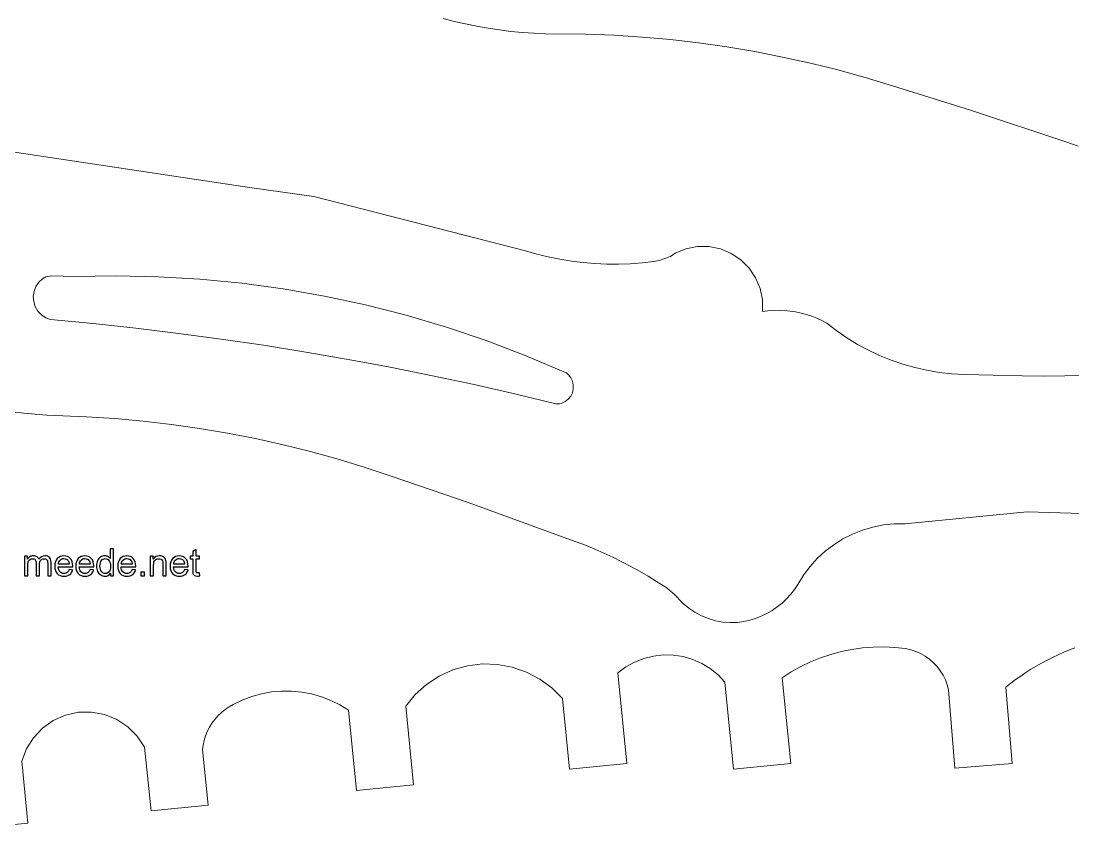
# Model space of a CAD drawing. Header units: millimetres. Extents: x -233 to 120, y -19 to 188.
# Drawn here: x -49.87 to -1.76, y 106.86 to 143.82 of the extents above; entities that cross this region are included whole.
import ezdxf

# ---------------------------------------------------------------- set-up
doc = ezdxf.new("R2010")
doc.units = ezdxf.units.MM
doc.header["$MEASUREMENT"] = 0
doc.layers.add('Layer 1', color=7, linetype='Continuous')

msp = doc.modelspace()

# ---------------------------------------------------------------- linework, layer by layer
at = {"layer": 'Layer 1', "lineweight": 9}
for points in [[(-30.5677, 143.94), (-30.5677, 143.94), (-30.0569, 143.8067), (-30.0569, 143.8067)], [(-29.5428, 143.6872), (-29.5428, 143.6872), (-30.0569, 143.8067), (-30.0569, 143.8067)], [(-29.0257, 143.5815), (-29.0257, 143.5815), (-29.5428, 143.6872), (-29.5428, 143.6872)], [(-28.5058, 143.4898), (-28.5058, 143.4898), (-29.0257, 143.5815), (-29.0257, 143.5815)], [(-27.9838, 143.412), (-27.9838, 143.412), (-28.5058, 143.4898), (-28.5058, 143.4898)], [(-27.4598, 143.3483), (-27.4598, 143.3483), (-27.9838, 143.412), (-27.9838, 143.412)], [(-26.9343, 143.2988), (-26.9343, 143.2988), (-27.4598, 143.3483), (-27.4598, 143.3483)], [(-26.4076, 143.2633), (-26.4076, 143.2633), (-26.9343, 143.2988), (-26.9343, 143.2988)], [(-25.8802, 143.2421), (-25.8802, 143.2421), (-26.4076, 143.2633), (-26.4076, 143.2633)], [(-25.8802, 143.2421), (-25.8802, 143.2421), (-24.054, 143.2184), (-24.054, 143.2184)], [(-24.054, 143.2184), (-24.054, 143.2184), (-22.7564, 143.1686), (-22.7564, 143.1686)], [(-22.7564, 143.1686), (-22.7564, 143.1686), (-21.4605, 143.0856), (-21.4605, 143.0856)], [(-21.4605, 143.0856), (-21.4605, 143.0856), (-20.1671, 142.9695), (-20.1671, 142.9695)], [(-20.1671, 142.9695), (-20.1671, 142.9695), (-18.8771, 142.8204), (-18.8771, 142.8204)], [(-18.8771, 142.8204), (-18.8771, 142.8204), (-17.5914, 142.6384), (-17.5914, 142.6384)], [(-17.5914, 142.6384), (-17.5914, 142.6384), (-16.3107, 142.4235), (-16.3107, 142.4235)], [(-16.3107, 142.4235), (-16.3107, 142.4235), (-15.036, 142.176), (-15.036, 142.176)], [(-15.036, 142.176), (-15.036, 142.176), (-13.768, 141.8959), (-13.768, 141.8959)], [(-13.768, 141.8959), (-13.768, 141.8959), (-12.5076, 141.5835), (-12.5076, 141.5835)], [(-12.5076, 141.5835), (-12.5076, 141.5835), (-11.2555, 141.239), (-11.2555, 141.239)], [(-11.2555, 141.239), (-11.2555, 141.239), (-10.0127, 140.8626), (-10.0127, 140.8626)], [(-10.0127, 140.8626), (-10.0127, 140.8626), (-6.4524, 139.7475), (-6.4524, 139.7475)], [(-6.4524, 139.7475), (-6.4524, 139.7475), (-1.9524, 138.2475), (-1.9524, 138.2475)], [(-39.4242, 136.2058), (-39.4242, 136.2058), (-52.2964, 138.1446), (-52.2964, 138.1446)], [(-1.5189, 138.1043), (-1.5189, 138.1043), (-1.9524, 138.2475), (-1.9524, 138.2475)], [(-36.4708, 135.7966), (-36.4708, 135.7966), (-39.4242, 136.2058), (-39.4242, 136.2058)], [(-26.7951, 133.3048), (-26.7951, 133.3048), (-36.4708, 135.7966), (-36.4708, 135.7966)], [(-26.7951, 133.3048), (-26.7951, 133.3048), (-26.2768, 133.1577), (-26.2768, 133.1577)], [(-19.4629, 133.3977), (-19.4629, 133.3977), (-19.9557, 133.1954), (-19.9557, 133.1954)], [(-18.9401, 133.5004), (-18.9401, 133.5004), (-19.4629, 133.3977), (-19.4629, 133.3977)], [(-18.4074, 133.4995), (-18.4074, 133.4995), (-18.9401, 133.5004), (-18.9401, 133.5004)], [(-17.885, 133.3951), (-17.885, 133.3951), (-18.4074, 133.4995), (-18.4074, 133.4995)], [(-17.3929, 133.1912), (-17.3929, 133.1912), (-17.885, 133.3951), (-17.885, 133.3951)], [(-26.2768, 133.1577), (-26.2768, 133.1577), (-25.7531, 133.0307), (-25.7531, 133.0307)], [(-25.7531, 133.0307), (-25.7531, 133.0307), (-25.2249, 132.9242), (-25.2249, 132.9242)], [(-25.2249, 132.9242), (-25.2249, 132.9242), (-24.693, 132.8383), (-24.693, 132.8383)], [(-24.693, 132.8383), (-24.693, 132.8383), (-24.1581, 132.7731), (-24.1581, 132.7731)], [(-21.468, 132.7603), (-21.468, 132.7603), (-20.9326, 132.8204), (-20.9326, 132.8204)], [(-20.9326, 132.8204), (-20.9326, 132.8204), (-20.6762, 132.8593), (-20.6762, 132.8593)], [(-20.1668, 133.0556), (-20.1668, 133.0556), (-20.6762, 132.8593), (-20.6762, 132.8593)], [(-19.9557, 133.1954), (-19.9557, 133.1954), (-20.1668, 133.0556), (-20.1668, 133.0556)], [(-16.9497, 132.8955), (-16.9497, 132.8955), (-17.3929, 133.1912), (-17.3929, 133.1912)], [(-16.5725, 132.5193), (-16.5725, 132.5193), (-16.9497, 132.8955), (-16.9497, 132.8955)], [(-24.1581, 132.7731), (-24.1581, 132.7731), (-23.6211, 132.7288), (-23.6211, 132.7288)], [(-23.6211, 132.7288), (-23.6211, 132.7288), (-23.0828, 132.7053), (-23.0828, 132.7053)], [(-23.0828, 132.7053), (-23.0828, 132.7053), (-22.5439, 132.7027), (-22.5439, 132.7027)], [(-22.5439, 132.7027), (-22.5439, 132.7027), (-22.0054, 132.721), (-22.0054, 132.721)], [(-22.0054, 132.721), (-22.0054, 132.721), (-21.468, 132.7603), (-21.468, 132.7603)], [(-16.2756, 132.0769), (-16.2756, 132.0769), (-16.5725, 132.5193), (-16.5725, 132.5193)], [(-49.0545, 131.8712), (-49.0545, 131.8712), (-49.1864, 131.6749), (-49.1864, 131.6749)], [(-48.8823, 132.0333), (-48.8823, 132.0333), (-49.0545, 131.8712), (-49.0545, 131.8712)], [(-48.732, 132.1216), (-48.732, 132.1216), (-48.8823, 132.0333), (-48.8823, 132.0333)], [(-48.4647, 132.1715), (-48.4647, 132.1715), (-48.732, 132.1216), (-48.732, 132.1216)], [(-47.4305, 132.1309), (-47.4305, 132.1309), (-48.4647, 132.1715), (-48.4647, 132.1715)], [(-45.5133, 132.1652), (-45.5133, 132.1652), (-47.4305, 132.1309), (-47.4305, 132.1309)], [(-43.5962, 132.1263), (-43.5962, 132.1263), (-45.5133, 132.1652), (-45.5133, 132.1652)], [(-41.682, 132.0142), (-41.682, 132.0142), (-43.5962, 132.1263), (-43.5962, 132.1263)], [(-39.7735, 131.8291), (-39.7735, 131.8291), (-41.682, 132.0142), (-41.682, 132.0142)], [(-37.8734, 131.5713), (-37.8734, 131.5713), (-39.7735, 131.8291), (-39.7735, 131.8291)], [(-16.0704, 131.5853), (-16.0704, 131.5853), (-16.2756, 132.0769), (-16.2756, 132.0769)], [(-49.2714, 131.4542), (-49.2714, 131.4542), (-49.3052, 131.2202), (-49.3052, 131.2202)], [(-49.1864, 131.6749), (-49.1864, 131.6749), (-49.2714, 131.4542), (-49.2714, 131.4542)], [(-35.9846, 131.2411), (-35.9846, 131.2411), (-37.8734, 131.5713), (-37.8734, 131.5713)], [(-15.9645, 131.0632), (-15.9645, 131.0632), (-16.0704, 131.5853), (-16.0704, 131.5853)], [(-49.3052, 131.2202), (-49.3052, 131.2202), (-49.2863, 130.9845), (-49.2863, 130.9845)], [(-49.2863, 130.9845), (-49.2863, 130.9845), (-49.2154, 130.7588), (-49.2154, 130.7588)], [(-34.1097, 130.839), (-34.1097, 130.839), (-35.9846, 131.2411), (-35.9846, 131.2411)], [(-15.9622, 130.5305), (-15.9622, 130.5305), (-15.9645, 131.0632), (-15.9645, 131.0632)], [(-49.2154, 130.7588), (-49.2154, 130.7588), (-49.0962, 130.5546), (-49.0962, 130.5546)], [(-49.0962, 130.5546), (-49.0962, 130.5546), (-48.9347, 130.3819), (-48.9347, 130.3819)], [(-48.9347, 130.3819), (-48.9347, 130.3819), (-48.7388, 130.2494), (-48.7388, 130.2494)], [(-32.2516, 130.3657), (-32.2516, 130.3657), (-34.1097, 130.839), (-34.1097, 130.839)], [(-15.7099, 130.5635), (-15.7099, 130.5635), (-15.9622, 130.5305), (-15.9622, 130.5305)], [(-15.4562, 130.5823), (-15.4562, 130.5823), (-15.7099, 130.5635), (-15.7099, 130.5635)], [(-15.2018, 130.5869), (-15.2018, 130.5869), (-15.4562, 130.5823), (-15.4562, 130.5823)], [(-14.9476, 130.5773), (-14.9476, 130.5773), (-15.2018, 130.5869), (-15.2018, 130.5869)], [(-14.6943, 130.5535), (-14.6943, 130.5535), (-14.9476, 130.5773), (-14.9476, 130.5773)], [(-14.4427, 130.5155), (-14.4427, 130.5155), (-14.6943, 130.5535), (-14.6943, 130.5535)], [(-14.1936, 130.4635), (-14.1936, 130.4635), (-14.4427, 130.5155), (-14.4427, 130.5155)], [(-13.9479, 130.3977), (-13.9479, 130.3977), (-14.1936, 130.4635), (-14.1936, 130.4635)], [(-13.7062, 130.3182), (-13.7062, 130.3182), (-13.9479, 130.3977), (-13.9479, 130.3977)], [(-48.7388, 130.2494), (-48.7388, 130.2494), (-48.5184, 130.1637), (-48.5184, 130.1637)], [(-48.5184, 130.1637), (-48.5184, 130.1637), (-46.5649, 129.9786), (-46.5649, 129.9786)], [(-46.5649, 129.9786), (-46.5649, 129.9786), (-44.6139, 129.7683), (-44.6139, 129.7683)], [(-30.4129, 129.8217), (-30.4129, 129.8217), (-32.2516, 130.3657), (-32.2516, 130.3657)], [(-13.4693, 130.2254), (-13.4693, 130.2254), (-13.7062, 130.3182), (-13.7062, 130.3182)], [(-13.238, 130.1194), (-13.238, 130.1194), (-13.4693, 130.2254), (-13.4693, 130.2254)], [(-13.013, 130.0007), (-13.013, 130.0007), (-13.238, 130.1194), (-13.238, 130.1194)], [(-13.013, 130.0007), (-13.013, 130.0007), (-12.5645, 129.6518), (-12.5645, 129.6518)], [(-44.6139, 129.7683), (-44.6139, 129.7683), (-42.6658, 129.5329), (-42.6658, 129.5329)], [(-42.6658, 129.5329), (-42.6658, 129.5329), (-40.7208, 129.2725), (-40.7208, 129.2725)], [(-28.5963, 129.2079), (-28.5963, 129.2079), (-30.4129, 129.8217), (-30.4129, 129.8217)], [(-12.5645, 129.6518), (-12.5645, 129.6518), (-12.0976, 129.3282), (-12.0976, 129.3282)], [(-40.7208, 129.2725), (-40.7208, 129.2725), (-38.7794, 128.987), (-38.7794, 128.987)], [(-38.7794, 128.987), (-38.7794, 128.987), (-36.8418, 128.6766), (-36.8418, 128.6766)], [(-26.8044, 128.5252), (-26.8044, 128.5252), (-28.5963, 129.2079), (-28.5963, 129.2079)], [(-12.0976, 129.3282), (-12.0976, 129.3282), (-11.6135, 129.0308), (-11.6135, 129.0308)], [(-11.6135, 129.0308), (-11.6135, 129.0308), (-11.1137, 128.7605), (-11.1137, 128.7605)], [(-36.8418, 128.6766), (-36.8418, 128.6766), (-34.9084, 128.3413), (-34.9084, 128.3413)], [(-25.04, 127.7746), (-25.04, 127.7746), (-26.8044, 128.5252), (-26.8044, 128.5252)], [(-11.1137, 128.7605), (-11.1137, 128.7605), (-10.5999, 128.5182), (-10.5999, 128.5182)], [(-10.5999, 128.5182), (-10.5999, 128.5182), (-10.0734, 128.3046), (-10.0734, 128.3046)], [(-34.9084, 128.3413), (-34.9084, 128.3413), (-32.9794, 127.9812), (-32.9794, 127.9812)], [(-32.9794, 127.9812), (-32.9794, 127.9812), (-31.0552, 127.5962), (-31.0552, 127.5962)], [(-10.0734, 128.3046), (-10.0734, 128.3046), (-9.536, 128.1203), (-9.536, 128.1203)], [(-9.536, 128.1203), (-9.536, 128.1203), (-8.9892, 127.9659), (-8.9892, 127.9659)], [(-8.9892, 127.9659), (-8.9892, 127.9659), (-8.4347, 127.8419), (-8.4347, 127.8419)], [(-31.0552, 127.5962), (-31.0552, 127.5962), (-29.1362, 127.1866), (-29.1362, 127.1866)], [(-25.04, 127.7746), (-25.04, 127.7746), (-24.9215, 127.7226), (-24.9215, 127.7226)], [(-24.8356, 127.6424), (-24.8356, 127.6424), (-24.9215, 127.7226), (-24.9215, 127.7226)], [(-24.8356, 127.6424), (-24.8356, 127.6424), (-24.7257, 127.5027), (-24.7257, 127.5027)], [(-24.7257, 127.5027), (-24.7257, 127.5027), (-24.6496, 127.3421), (-24.6496, 127.3421)], [(-8.4347, 127.8419), (-8.4347, 127.8419), (-7.8743, 127.7487), (-7.8743, 127.7487)], [(-7.8743, 127.7487), (-7.8743, 127.7487), (-7.3096, 127.6865), (-7.3096, 127.6865)], [(-7.3096, 127.6865), (-7.3096, 127.6865), (-6.7423, 127.6555), (-6.7423, 127.6555)], [(-4.0779, 127.5835), (-4.0779, 127.5835), (-6.7423, 127.6555), (-6.7423, 127.6555)], [(-4.0779, 127.5835), (-4.0779, 127.5835), (-3.1056, 127.5735), (-3.1056, 127.5735)], [(-3.1056, 127.5735), (-3.1056, 127.5735), (-2.1334, 127.5828), (-2.1334, 127.5828)], [(-2.1334, 127.5828), (-2.1334, 127.5828), (-1.1615, 127.6114), (-1.1615, 127.6114)], [(-29.1362, 127.1866), (-29.1362, 127.1866), (-27.2225, 126.7522), (-27.2225, 126.7522)], [(-24.6496, 127.3421), (-24.6496, 127.3421), (-24.6111, 127.1686), (-24.6111, 127.1686)], [(-24.6111, 127.1686), (-24.6111, 127.1686), (-24.612, 126.9908), (-24.612, 126.9908)], [(-27.2225, 126.7522), (-27.2225, 126.7522), (-25.4079, 126.3158), (-25.4079, 126.3158)], [(-24.7303, 126.658), (-24.7303, 126.658), (-24.8416, 126.5194), (-24.8416, 126.5194)], [(-24.6524, 126.8178), (-24.6524, 126.8178), (-24.7303, 126.658), (-24.7303, 126.658)], [(-24.612, 126.9908), (-24.612, 126.9908), (-24.6524, 126.8178), (-24.6524, 126.8178)], [(-25.2359, 126.3111), (-25.2359, 126.3111), (-25.4079, 126.3158), (-25.4079, 126.3158)], [(-25.1413, 126.3325), (-25.1413, 126.3325), (-25.2359, 126.3111), (-25.2359, 126.3111)], [(-24.9809, 126.4091), (-24.9809, 126.4091), (-25.1413, 126.3325), (-25.1413, 126.3325)], [(-24.8416, 126.5194), (-24.8416, 126.5194), (-24.9809, 126.4091), (-24.9809, 126.4091)], [(-49.7445, 125.8799), (-49.7445, 125.8799), (-50.2684, 125.9436), (-50.2684, 125.9436)], [(-49.219, 125.8303), (-49.219, 125.8303), (-49.7445, 125.8799), (-49.7445, 125.8799)], [(-48.6923, 125.7947), (-48.6923, 125.7947), (-49.219, 125.8303), (-49.219, 125.8303)], [(-48.6923, 125.7947), (-48.6923, 125.7947), (-46.8674, 125.7217), (-46.8674, 125.7217)], [(-46.8674, 125.7217), (-46.8674, 125.7217), (-45.5716, 125.6369), (-45.5716, 125.6369)], [(-45.5716, 125.6369), (-45.5716, 125.6369), (-44.2784, 125.519), (-44.2784, 125.519)], [(-44.2784, 125.519), (-44.2784, 125.519), (-42.9887, 125.368), (-42.9887, 125.368)], [(-42.9887, 125.368), (-42.9887, 125.368), (-41.7032, 125.1841), (-41.7032, 125.1841)], [(-41.7032, 125.1841), (-41.7032, 125.1841), (-40.4228, 124.9674), (-40.4228, 124.9674)], [(-40.4228, 124.9674), (-40.4228, 124.9674), (-39.1484, 124.718), (-39.1484, 124.718)], [(-39.1484, 124.718), (-39.1484, 124.718), (-37.8808, 124.4362), (-37.8808, 124.4362)], [(-37.8808, 124.4362), (-37.8808, 124.4362), (-36.6209, 124.122), (-36.6209, 124.122)], [(-36.6209, 124.122), (-36.6209, 124.122), (-35.3693, 123.7756), (-35.3693, 123.7756)], [(-35.3693, 123.7756), (-35.3693, 123.7756), (-34.1271, 123.3974), (-34.1271, 123.3974)], [(-34.1271, 123.3974), (-34.1271, 123.3974), (-32.8949, 122.9876), (-32.8949, 122.9876)], [(-32.8949, 122.9876), (-32.8949, 122.9876), (-29.366, 121.7768), (-29.366, 121.7768)], [(-29.366, 121.7768), (-29.366, 121.7768), (-24.9082, 120.1558), (-24.9082, 120.1558)], [(-9.4466, 120.824), (-9.4466, 120.824), (-3.847, 121.3671), (-3.847, 121.3671)], [(-3.847, 121.3671), (-3.847, 121.3671), (8.2218, 121.0055), (8.2218, 121.0055)], [(-10.4298, 120.7676), (-10.4298, 120.7676), (-10.9134, 120.6722), (-10.9134, 120.6722)], [(-9.9395, 120.8184), (-9.9395, 120.8184), (-10.4298, 120.7676), (-10.4298, 120.7676)], [(-9.4466, 120.824), (-9.4466, 120.824), (-9.9395, 120.8184), (-9.9395, 120.8184)], [(-11.8443, 120.3507), (-11.8443, 120.3507), (-12.2837, 120.1274), (-12.2837, 120.1274)], [(-11.3863, 120.5328), (-11.3863, 120.5328), (-11.8443, 120.3507), (-11.8443, 120.3507)], [(-10.9134, 120.6722), (-10.9134, 120.6722), (-11.3863, 120.5328), (-11.3863, 120.5328)], [(-24.4786, 120.001), (-24.4786, 120.001), (-24.9082, 120.1558), (-24.9082, 120.1558)], [(-24.0527, 119.8366), (-24.0527, 119.8366), (-24.4786, 120.001), (-24.4786, 120.001)], [(-23.6306, 119.6628), (-23.6306, 119.6628), (-24.0527, 119.8366), (-24.0527, 119.8366)], [(-12.7009, 119.8647), (-12.7009, 119.8647), (-13.0922, 119.5649), (-13.0922, 119.5649)], [(-12.2837, 120.1274), (-12.2837, 120.1274), (-12.7009, 119.8647), (-12.7009, 119.8647)], [(-23.2124, 119.4795), (-23.2124, 119.4795), (-23.6306, 119.6628), (-23.6306, 119.6628)], [(-22.7984, 119.2869), (-22.7984, 119.2869), (-23.2124, 119.4795), (-23.2124, 119.4795)], [(-13.0922, 119.5649), (-13.0922, 119.5649), (-13.4544, 119.2306), (-13.4544, 119.2306)], [(-22.3889, 119.0851), (-22.3889, 119.0851), (-22.7984, 119.2869), (-22.7984, 119.2869)], [(-21.984, 118.8742), (-21.984, 118.8742), (-22.3889, 119.0851), (-22.3889, 119.0851)], [(-21.984, 118.8742), (-21.984, 118.8742), (-21.5839, 118.6543), (-21.5839, 118.6543)], [(-13.7844, 118.8644), (-13.7844, 118.8644), (-14.0795, 118.4696), (-14.0795, 118.4696)], [(-13.4544, 119.2306), (-13.4544, 119.2306), (-13.7844, 118.8644), (-13.7844, 118.8644)], [(-21.1888, 118.4255), (-21.1888, 118.4255), (-21.5839, 118.6543), (-21.5839, 118.6543)], [(-20.7989, 118.188), (-20.7989, 118.188), (-21.1888, 118.4255), (-21.1888, 118.4255)], [(-14.0795, 118.4696), (-14.0795, 118.4696), (-14.3372, 118.0494), (-14.3372, 118.0494)], [(-20.4145, 117.9417), (-20.4145, 117.9417), (-20.7989, 118.188), (-20.7989, 118.188)], [(-20.3859, 117.9225), (-20.3859, 117.9225), (-20.4145, 117.9417), (-20.4145, 117.9417)], [(-20.0006, 117.6017), (-20.0006, 117.6017), (-20.3859, 117.9225), (-20.3859, 117.9225)], [(-14.4942, 117.8158), (-14.4942, 117.8158), (-14.3372, 118.0494), (-14.3372, 118.0494)], [(-20.0006, 117.6017), (-20.0006, 117.6017), (-19.5873, 117.1792), (-19.5873, 117.1792)], [(-15.0644, 117.195), (-15.0644, 117.195), (-14.8589, 117.3874), (-14.8589, 117.3874)], [(-14.8589, 117.3874), (-14.8589, 117.3874), (-14.6684, 117.5947), (-14.6684, 117.5947)], [(-14.6684, 117.5947), (-14.6684, 117.5947), (-14.4942, 117.8158), (-14.4942, 117.8158)], [(-19.3268, 116.9622), (-19.3268, 116.9622), (-19.5873, 117.1792), (-19.5873, 117.1792)], [(-19.0455, 116.7728), (-19.0455, 116.7728), (-19.3268, 116.9622), (-19.3268, 116.9622)], [(-15.516, 116.8595), (-15.516, 116.8595), (-15.2838, 117.0187), (-15.2838, 117.0187)], [(-15.2838, 117.0187), (-15.2838, 117.0187), (-15.0644, 117.195), (-15.0644, 117.195)], [(-18.7463, 116.6131), (-18.7463, 116.6131), (-19.0455, 116.7728), (-19.0455, 116.7728)], [(-18.4324, 116.4848), (-18.4324, 116.4848), (-18.7463, 116.6131), (-18.7463, 116.6131)], [(-18.1071, 116.389), (-18.1071, 116.389), (-18.4324, 116.4848), (-18.4324, 116.4848)], [(-16.5439, 116.4099), (-16.5439, 116.4099), (-16.2749, 116.4928), (-16.2749, 116.4928)], [(-16.2749, 116.4928), (-16.2749, 116.4928), (-16.0129, 116.5958), (-16.0129, 116.5958)], [(-16.0129, 116.5958), (-16.0129, 116.5958), (-15.7595, 116.7183), (-15.7595, 116.7183)], [(-15.7595, 116.7183), (-15.7595, 116.7183), (-15.516, 116.8595), (-15.516, 116.8595)], [(-17.7738, 116.327), (-17.7738, 116.327), (-18.1071, 116.389), (-18.1071, 116.389)], [(-17.4358, 116.2992), (-17.4358, 116.2992), (-17.7738, 116.327), (-17.7738, 116.327)], [(-17.0968, 116.306), (-17.0968, 116.306), (-17.4358, 116.2992), (-17.4358, 116.2992)], [(-17.0968, 116.306), (-17.0968, 116.306), (-16.8184, 116.3475), (-16.8184, 116.3475)], [(-16.8184, 116.3475), (-16.8184, 116.3475), (-16.5439, 116.4099), (-16.5439, 116.4099)], [(-11.8766, 115.0726), (-11.8766, 115.0726), (-12.361, 114.974), (-12.361, 114.974)], [(-11.3871, 115.1411), (-11.3871, 115.1411), (-11.8766, 115.0726), (-11.8766, 115.0726)], [(-10.8943, 115.1791), (-10.8943, 115.1791), (-11.3871, 115.1411), (-11.3871, 115.1411)], [(-10.4001, 115.1867), (-10.4001, 115.1867), (-10.8943, 115.1791), (-10.8943, 115.1791)], [(-9.9063, 115.1636), (-9.9063, 115.1636), (-10.4001, 115.1867), (-10.4001, 115.1867)], [(-9.4149, 115.11), (-9.4149, 115.11), (-9.9063, 115.1636), (-9.9063, 115.1636)], [(-9.1795, 115.0578), (-9.1795, 115.0578), (-9.4149, 115.11), (-9.4149, 115.11)], [(-8.9504, 114.9825), (-8.9504, 114.9825), (-9.1795, 115.0578), (-9.1795, 115.0578)], [(-8.7299, 114.8848), (-8.7299, 114.8848), (-8.9504, 114.9825), (-8.9504, 114.9825)], [(-1.9149, 115.0475), (-1.9149, 115.0475), (-2.1763, 114.9414), (-2.1763, 114.9414)], [(-1.9149, 115.0475), (-1.9149, 115.0475), (-1.6778, 115.147), (-1.6778, 115.147)], [(-21.8147, 114.4934), (-21.8147, 114.4934), (-21.3906, 114.661), (-21.3906, 114.661)], [(-21.3906, 114.661), (-21.3906, 114.661), (-20.9481, 114.7712), (-20.9481, 114.7712)], [(-20.495, 114.8223), (-20.495, 114.8223), (-20.9481, 114.7712), (-20.9481, 114.7712)], [(-20.495, 114.8223), (-20.495, 114.8223), (-20.0391, 114.8134), (-20.0391, 114.8134)], [(-20.0391, 114.8134), (-20.0391, 114.8134), (-19.5883, 114.7446), (-19.5883, 114.7446)], [(-19.5883, 114.7446), (-19.5883, 114.7446), (-19.1505, 114.6171), (-19.1505, 114.6171)], [(-19.1505, 114.6171), (-19.1505, 114.6171), (-18.7333, 114.4332), (-18.7333, 114.4332)], [(-13.7646, 114.5015), (-13.7646, 114.5015), (-14.2099, 114.2871), (-14.2099, 114.2871)], [(-13.3068, 114.6879), (-13.3068, 114.6879), (-13.7646, 114.5015), (-13.7646, 114.5015)], [(-12.8383, 114.8455), (-12.8383, 114.8455), (-13.3068, 114.6879), (-13.3068, 114.6879)], [(-12.361, 114.974), (-12.361, 114.974), (-12.8383, 114.8455), (-12.8383, 114.8455)], [(-8.5202, 114.7656), (-8.5202, 114.7656), (-8.7299, 114.8848), (-8.7299, 114.8848)], [(-8.3235, 114.6262), (-8.3235, 114.6262), (-8.5202, 114.7656), (-8.5202, 114.7656)], [(-8.1415, 114.4679), (-8.1415, 114.4679), (-8.3235, 114.6262), (-8.3235, 114.6262)], [(-2.9427, 114.583), (-2.9427, 114.583), (-3.1917, 114.4504), (-3.1917, 114.4504)], [(-2.6904, 114.7091), (-2.6904, 114.7091), (-2.9427, 114.583), (-2.9427, 114.583)], [(-2.4349, 114.8286), (-2.4349, 114.8286), (-2.6904, 114.7091), (-2.6904, 114.7091)], [(-2.1763, 114.9414), (-2.1763, 114.9414), (-2.4349, 114.8286), (-2.4349, 114.8286)], [(-30.117, 114.1364), (-30.117, 114.1364), (-30.7446, 113.8517), (-30.7446, 113.8517)], [(-29.4536, 114.3231), (-29.4536, 114.3231), (-30.117, 114.1364), (-30.117, 114.1364)], [(-28.7696, 114.4075), (-28.7696, 114.4075), (-29.4536, 114.3231), (-29.4536, 114.3231)], [(-28.0807, 114.3877), (-28.0807, 114.3877), (-28.7696, 114.4075), (-28.7696, 114.4075)], [(-27.4027, 114.2641), (-27.4027, 114.2641), (-28.0807, 114.3877), (-28.0807, 114.3877)], [(-26.7511, 114.0395), (-26.7511, 114.0395), (-27.4027, 114.2641), (-27.4027, 114.2641)], [(-26.1409, 113.7192), (-26.1409, 113.7192), (-26.7511, 114.0395), (-26.7511, 114.0395)], [(-22.5789, 113.9993), (-22.5789, 113.9993), (-22.2131, 114.2716), (-22.2131, 114.2716)], [(-22.2131, 114.2716), (-22.2131, 114.2716), (-21.8147, 114.4934), (-21.8147, 114.4934)], [(-18.7333, 114.4332), (-18.7333, 114.4332), (-18.3439, 114.1959), (-18.3439, 114.1959)], [(-18.3439, 114.1959), (-18.3439, 114.1959), (-17.989, 113.9095), (-17.989, 113.9095)], [(-14.6412, 114.0456), (-14.6412, 114.0456), (-15.0567, 113.7779), (-15.0567, 113.7779)], [(-14.2099, 114.2871), (-14.2099, 114.2871), (-14.6412, 114.0456), (-14.6412, 114.0456)], [(-7.9762, 114.2923), (-7.9762, 114.2923), (-8.1415, 114.4679), (-8.1415, 114.4679)], [(-7.8292, 114.1012), (-7.8292, 114.1012), (-7.9762, 114.2923), (-7.9762, 114.2923)], [(-7.7019, 113.8963), (-7.7019, 113.8963), (-7.8292, 114.1012), (-7.8292, 114.1012)], [(-3.9168, 114.0146), (-3.9168, 114.0146), (-4.1507, 113.8569), (-4.1507, 113.8569)], [(-3.6789, 114.1661), (-3.6789, 114.1661), (-3.9168, 114.0146), (-3.9168, 114.0146)], [(-3.4371, 114.3114), (-3.4371, 114.3114), (-3.6789, 114.1661), (-3.6789, 114.1661)], [(-3.1917, 114.4504), (-3.1917, 114.4504), (-3.4371, 114.3114), (-3.4371, 114.3114)], [(-30.7446, 113.8517), (-30.7446, 113.8517), (-31.3221, 113.4755), (-31.3221, 113.4755)], [(-25.5861, 113.3104), (-25.5861, 113.3104), (-26.1409, 113.7192), (-26.1409, 113.7192)], [(-22.5789, 113.9993), (-22.5789, 113.9993), (-22.1649, 109.86), (-22.1649, 109.86)], [(-17.989, 113.9095), (-17.989, 113.9095), (-17.6749, 113.5789), (-17.6749, 113.5789)], [(-17.2769, 109.5988), (-17.2769, 109.5988), (-17.6749, 113.5789), (-17.6749, 113.5789)], [(-15.0567, 113.7779), (-15.0567, 113.7779), (-14.6649, 109.86), (-14.6649, 109.86)], [(-7.5957, 113.6799), (-7.5957, 113.6799), (-7.7019, 113.8963), (-7.7019, 113.8963)], [(-7.5114, 113.4539), (-7.5114, 113.4539), (-7.5957, 113.6799), (-7.5957, 113.6799)], [(-4.3804, 113.6932), (-4.3804, 113.6932), (-4.6058, 113.5236), (-4.6058, 113.5236)], [(-4.1507, 113.8569), (-4.1507, 113.8569), (-4.3804, 113.6932), (-4.3804, 113.6932)], [(-38.4169, 113.1276), (-38.4169, 113.1276), (-38.8722, 113.0438), (-38.8722, 113.0438)], [(-37.9559, 113.1691), (-37.9559, 113.1691), (-38.4169, 113.1276), (-38.4169, 113.1276)], [(-37.493, 113.168), (-37.493, 113.168), (-37.9559, 113.1691), (-37.9559, 113.1691)], [(-37.0321, 113.1242), (-37.0321, 113.1242), (-37.493, 113.168), (-37.493, 113.168)], [(-36.5773, 113.0382), (-36.5773, 113.0382), (-37.0321, 113.1242), (-37.0321, 113.1242)], [(-31.3221, 113.4755), (-31.3221, 113.4755), (-31.8361, 113.0164), (-31.8361, 113.0164)], [(-25.0993, 112.8225), (-25.0993, 112.8225), (-25.5861, 113.3104), (-25.5861, 113.3104)], [(-7.4501, 113.2206), (-7.4501, 113.2206), (-7.5114, 113.4539), (-7.5114, 113.4539)], [(-7.1561, 109.6449), (-7.1561, 109.6449), (-7.4501, 113.2206), (-7.4501, 113.2206)], [(-4.6058, 113.5236), (-4.6058, 113.5236), (-4.8267, 113.3482), (-4.8267, 113.3482)], [(-4.8267, 113.3482), (-4.8267, 113.3482), (-4.5399, 109.86), (-4.5399, 109.86)], [(-39.7499, 112.7525), (-39.7499, 112.7525), (-40.1649, 112.5475), (-40.1649, 112.5475)], [(-39.3178, 112.9184), (-39.3178, 112.9184), (-39.7499, 112.7525), (-39.7499, 112.7525)], [(-38.8722, 113.0438), (-38.8722, 113.0438), (-39.3178, 112.9184), (-39.3178, 112.9184)], [(-36.1323, 112.9107), (-36.1323, 112.9107), (-36.5773, 113.0382), (-36.5773, 113.0382)], [(-35.7009, 112.7427), (-35.7009, 112.7427), (-36.1323, 112.9107), (-36.1323, 112.9107)], [(-35.2869, 112.5357), (-35.2869, 112.5357), (-35.7009, 112.7427), (-35.7009, 112.7427)], [(-31.8361, 113.0164), (-31.8361, 113.0164), (-32.2749, 112.485), (-32.2749, 112.485)], [(-24.7769, 109.5988), (-24.7769, 109.5988), (-25.0993, 112.8225), (-25.0993, 112.8225)], [(-47.2441, 112.1962), (-47.2441, 112.1962), (-47.8359, 112.0677), (-47.8359, 112.0677)], [(-46.6385, 112.2047), (-46.6385, 112.2047), (-47.2441, 112.1962), (-47.2441, 112.1962)], [(-46.0432, 112.0931), (-46.0432, 112.0931), (-46.6385, 112.2047), (-46.6385, 112.2047)], [(-45.4819, 111.8656), (-45.4819, 111.8656), (-46.0432, 112.0931), (-46.0432, 112.0931)], [(-40.7044, 112.1849), (-40.7044, 112.1849), (-40.8616, 112.0349), (-40.8616, 112.0349)], [(-40.5351, 112.3209), (-40.5351, 112.3209), (-40.7044, 112.1849), (-40.7044, 112.1849)], [(-40.3549, 112.4421), (-40.3549, 112.4421), (-40.5351, 112.3209), (-40.5351, 112.3209)], [(-40.1649, 112.5475), (-40.1649, 112.5475), (-40.3549, 112.4421), (-40.3549, 112.4421)], [(-34.8937, 112.2914), (-34.8937, 112.2914), (-35.2869, 112.5357), (-35.2869, 112.5357)], [(-34.5269, 108.6238), (-34.5269, 108.6238), (-34.8937, 112.2914), (-34.8937, 112.2914)], [(-32.2749, 112.485), (-32.2749, 112.485), (-31.9149, 108.885), (-31.9149, 108.885)], [(-48.3906, 111.8244), (-48.3906, 111.8244), (-48.886, 111.476), (-48.886, 111.476)], [(-47.8359, 112.0677), (-47.8359, 112.0677), (-48.3906, 111.8244), (-48.3906, 111.8244)], [(-44.9768, 111.5314), (-44.9768, 111.5314), (-45.4819, 111.8656), (-45.4819, 111.8656)], [(-41.1349, 111.6978), (-41.1349, 111.6978), (-41.2492, 111.513), (-41.2492, 111.513)], [(-41.0054, 111.8722), (-41.0054, 111.8722), (-41.1349, 111.6978), (-41.1349, 111.6978)], [(-40.8616, 112.0349), (-40.8616, 112.0349), (-41.0054, 111.8722), (-41.0054, 111.8722)], [(-48.886, 111.476), (-48.886, 111.476), (-49.3025, 111.0363), (-49.3025, 111.0363)], [(-44.548, 111.1037), (-44.548, 111.1037), (-44.9768, 111.5314), (-44.9768, 111.5314)], [(-41.3473, 111.3193), (-41.3473, 111.3193), (-41.4286, 111.1178), (-41.4286, 111.1178)], [(-41.2492, 111.513), (-41.2492, 111.513), (-41.3473, 111.3193), (-41.3473, 111.3193)], [(-49.3025, 111.0363), (-49.3025, 111.0363), (-49.6236, 110.5228), (-49.6236, 110.5228)], [(-44.2126, 110.5994), (-44.2126, 110.5994), (-44.548, 111.1037), (-44.548, 111.1037)], [(-41.5385, 110.698), (-41.5385, 110.698), (-41.5643, 110.4979), (-41.5643, 110.4979)], [(-41.4925, 110.9102), (-41.4925, 110.9102), (-41.5385, 110.698), (-41.5385, 110.698)], [(-41.4286, 111.1178), (-41.4286, 111.1178), (-41.4925, 110.9102), (-41.4925, 110.9102)], [(-49.6236, 110.5228), (-49.6236, 110.5228), (-49.8364, 109.9558), (-49.8364, 109.9558)], [(-43.9149, 107.685), (-43.9149, 107.685), (-44.2126, 110.5994), (-44.2126, 110.5994)], [(-41.5643, 110.4979), (-41.5643, 110.4979), (-41.3091, 107.9456), (-41.3091, 107.9456)], [(-49.8364, 109.9558), (-49.8364, 109.9558), (-49.553, 107.1212), (-49.553, 107.1212)], [(-24.7769, 109.5988), (-24.7769, 109.5988), (-22.1649, 109.86), (-22.1649, 109.86)], [(-14.6649, 109.86), (-14.6649, 109.86), (-17.2769, 109.5988), (-17.2769, 109.5988)], [(-4.5399, 109.86), (-4.5399, 109.86), (-7.1561, 109.6449), (-7.1561, 109.6449)], [(-31.9149, 108.885), (-31.9149, 108.885), (-34.5269, 108.6238), (-34.5269, 108.6238)], [(-41.3091, 107.9456), (-41.3091, 107.9456), (-43.9149, 107.685), (-43.9149, 107.685)], [(-49.553, 107.1212), (-49.553, 107.1212), (-52.1649, 106.86), (-52.1649, 106.86)]]:
    msp.add_open_spline(points, degree=3, dxfattribs=at)
at = {"layer": 'Layer 1', "color": 7}
for points, knots in [([(-49.7095, 118.4414), (-49.7095, 118.4414), (-49.7095, 119.3365), (-49.7095, 119.3365), (-49.7095, 119.3365), (-49.7095, 119.3365), (-49.5732, 119.3365), (-49.5732, 119.3365), (-49.5732, 119.3365), (-49.5732, 119.3365), (-49.5732, 119.21), (-49.5732, 119.21), (-49.5732, 119.21), (-49.5454, 119.2537), (-49.508, 119.289), (-49.4614, 119.3155), (-49.4614, 119.3155), (-49.4149, 119.3422), (-49.362, 119.3554), (-49.3025, 119.3554), (-49.3025, 119.3554), (-49.2364, 119.3554), (-49.182, 119.3416), (-49.1398, 119.3143), (-49.1398, 119.3143), (-49.0975, 119.2867), (-49.0676, 119.2485), (-49.0504, 119.1991), (-49.0504, 119.1991), (-48.9791, 119.3034), (-48.8868, 119.3554), (-48.773, 119.3554), (-48.773, 119.3554), (-48.6839, 119.3554), (-48.6152, 119.331), (-48.5675, 119.2819), (-48.5675, 119.2819), (-48.5195, 119.2327), (-48.4954, 119.1571), (-48.4954, 119.0551), (-48.4954, 119.0551), (-48.4954, 119.0551), (-48.4954, 118.4414), (-48.4954, 118.4414), (-48.4954, 118.4414), (-48.4954, 118.4414), (-48.6471, 118.4414), (-48.6471, 118.4414), (-48.6471, 118.4414), (-48.6471, 118.4414), (-48.6471, 119.0048), (-48.6471, 119.0048), (-48.6471, 119.0048), (-48.6471, 119.0651), (-48.6523, 119.1088), (-48.6621, 119.1356), (-48.6621, 119.1356), (-48.6718, 119.1623), (-48.6897, 119.1836), (-48.7158, 119.1999), (-48.7158, 119.1999), (-48.7417, 119.2163), (-48.7722, 119.2244), (-48.8069, 119.2244), (-48.8069, 119.2244), (-48.8702, 119.2244), (-48.9225, 119.2034), (-48.9642, 119.1617), (-48.9642, 119.1617), (-49.0058, 119.1197), (-49.0265, 119.0528), (-49.0265, 118.9608), (-49.0265, 118.9608), (-49.0265, 118.9608), (-49.0265, 118.4414), (-49.0265, 118.4414), (-49.0265, 118.4414), (-49.0265, 118.4414), (-49.1783, 118.4414), (-49.1783, 118.4414), (-49.1783, 118.4414), (-49.1783, 118.4414), (-49.1783, 119.0223), (-49.1783, 119.0223), (-49.1783, 119.0223), (-49.1783, 119.0896), (-49.1907, 119.1402), (-49.2154, 119.1738), (-49.2154, 119.1738), (-49.2401, 119.2074), (-49.2806, 119.2244), (-49.3367, 119.2244), (-49.3367, 119.2244), (-49.3792, 119.2244), (-49.4186, 119.2132), (-49.4548, 119.1907), (-49.4548, 119.1907), (-49.491, 119.1683), (-49.5172, 119.1356), (-49.5336, 119.0921), (-49.5336, 119.0921), (-49.5497, 119.049), (-49.5577, 118.9867), (-49.5577, 118.9053), (-49.5577, 118.9053), (-49.5577, 118.9053), (-49.5577, 118.4414), (-49.5577, 118.4414), (-49.5577, 118.4414), (-49.5577, 118.4414), (-49.7095, 118.4414), (-49.7095, 118.4414)], [0, 0, 0, 0, 0.0344828, 0.0344828, 0.0344828, 0.0344828, 0.0689655, 0.0689655, 0.0689655, 0.0689655, 0.1034483, 0.1034483, 0.1034483, 0.1034483, 0.137931, 0.137931, 0.137931, 0.137931, 0.1724138, 0.1724138, 0.1724138, 0.1724138, 0.2068966, 0.2068966, 0.2068966, 0.2068966, 0.2413793, 0.2413793, 0.2413793, 0.2413793, 0.2758621, 0.2758621, 0.2758621, 0.2758621, 0.3103448, 0.3103448, 0.3103448, 0.3103448, 0.3448276, 0.3448276, 0.3448276, 0.3448276, 0.3793103, 0.3793103, 0.3793103, 0.3793103, 0.4137931, 0.4137931, 0.4137931, 0.4137931, 0.4482759, 0.4482759, 0.4482759, 0.4482759, 0.4827586, 0.4827586, 0.4827586, 0.4827586, 0.5172414, 0.5172414, 0.5172414, 0.5172414, 0.5517241, 0.5517241, 0.5517241, 0.5517241, 0.5862069, 0.5862069, 0.5862069, 0.5862069, 0.6206897, 0.6206897, 0.6206897, 0.6206897, 0.6551724, 0.6551724, 0.6551724, 0.6551724, 0.6896552, 0.6896552, 0.6896552, 0.6896552, 0.7241379, 0.7241379, 0.7241379, 0.7241379, 0.7586207, 0.7586207, 0.7586207, 0.7586207, 0.7931034, 0.7931034, 0.7931034, 0.7931034, 0.8275862, 0.8275862, 0.8275862, 0.8275862, 0.862069, 0.862069, 0.862069, 0.862069, 0.8965517, 0.8965517, 0.8965517, 0.8965517, 0.9310345, 0.9310345, 0.9310345, 0.9310345, 1, 1, 1, 1]), ([(-47.6624, 118.7311), (-47.6624, 118.7311), (-47.5054, 118.7104), (-47.5054, 118.7104), (-47.5054, 118.7104), (-47.5299, 118.6193), (-47.5756, 118.5483), (-47.6422, 118.498), (-47.6422, 118.498), (-47.7089, 118.4477), (-47.794, 118.4224), (-47.8978, 118.4224), (-47.8978, 118.4224), (-48.0283, 118.4224), (-48.1317, 118.4627), (-48.2082, 118.5432), (-48.2082, 118.5432), (-48.2847, 118.6233), (-48.3229, 118.7363), (-48.3229, 118.8815), (-48.3229, 118.8815), (-48.3229, 119.0315), (-48.2844, 119.1482), (-48.2071, 119.231), (-48.2071, 119.231), (-48.1297, 119.314), (-48.0294, 119.3554), (-47.9061, 119.3554), (-47.9061, 119.3554), (-47.7868, 119.3554), (-47.6894, 119.3149), (-47.6138, 119.2336), (-47.6138, 119.2336), (-47.5382, 119.1522), (-47.5003, 119.0378), (-47.5003, 118.8904), (-47.5003, 118.8904), (-47.5003, 118.8815), (-47.5005, 118.868), (-47.5011, 118.8501), (-47.5011, 118.8501), (-47.5011, 118.8501), (-48.1677, 118.8501), (-48.1677, 118.8501), (-48.1677, 118.8501), (-48.1619, 118.7521), (-48.1343, 118.6768), (-48.0843, 118.6248), (-48.0843, 118.6248), (-48.0346, 118.5728), (-47.9722, 118.5466), (-47.8978, 118.5466), (-47.8978, 118.5466), (-47.8423, 118.5466), (-47.7949, 118.5613), (-47.7558, 118.5906), (-47.7558, 118.5906), (-47.7164, 118.6199), (-47.6854, 118.6667), (-47.6624, 118.7311)], [0, 0, 0, 0, 0.0625, 0.0625, 0.0625, 0.0625, 0.125, 0.125, 0.125, 0.125, 0.1875, 0.1875, 0.1875, 0.1875, 0.25, 0.25, 0.25, 0.25, 0.3125, 0.3125, 0.3125, 0.3125, 0.375, 0.375, 0.375, 0.375, 0.4375, 0.4375, 0.4375, 0.4375, 0.5, 0.5, 0.5, 0.5, 0.5625, 0.5625, 0.5625, 0.5625, 0.625, 0.625, 0.625, 0.625, 0.6875, 0.6875, 0.6875, 0.6875, 0.75, 0.75, 0.75, 0.75, 0.8125, 0.8125, 0.8125, 0.8125, 0.875, 0.875, 0.875, 0.875, 1, 1, 1, 1]), ([(-46.7032, 118.7311), (-46.7032, 118.7311), (-46.5462, 118.7104), (-46.5462, 118.7104), (-46.5462, 118.7104), (-46.5707, 118.6193), (-46.6164, 118.5483), (-46.683, 118.498), (-46.683, 118.498), (-46.7497, 118.4477), (-46.8348, 118.4224), (-46.9386, 118.4224), (-46.9386, 118.4224), (-47.0691, 118.4224), (-47.1725, 118.4627), (-47.249, 118.5432), (-47.249, 118.5432), (-47.3255, 118.6233), (-47.3637, 118.7363), (-47.3637, 118.8815), (-47.3637, 118.8815), (-47.3637, 119.0315), (-47.3252, 119.1482), (-47.2479, 119.231), (-47.2479, 119.231), (-47.1705, 119.314), (-47.0702, 119.3554), (-46.9469, 119.3554), (-46.9469, 119.3554), (-46.8276, 119.3554), (-46.7302, 119.3149), (-46.6546, 119.2336), (-46.6546, 119.2336), (-46.579, 119.1522), (-46.5411, 119.0378), (-46.5411, 118.8904), (-46.5411, 118.8904), (-46.5411, 118.8815), (-46.5413, 118.868), (-46.5419, 118.8501), (-46.5419, 118.8501), (-46.5419, 118.8501), (-47.2085, 118.8501), (-47.2085, 118.8501), (-47.2085, 118.8501), (-47.2027, 118.7521), (-47.1751, 118.6768), (-47.1251, 118.6248), (-47.1251, 118.6248), (-47.0754, 118.5728), (-47.013, 118.5466), (-46.9386, 118.5466), (-46.9386, 118.5466), (-46.8831, 118.5466), (-46.8357, 118.5613), (-46.7966, 118.5906), (-46.7966, 118.5906), (-46.7572, 118.6199), (-46.7262, 118.6667), (-46.7032, 118.7311)], [0, 0, 0, 0, 0.0625, 0.0625, 0.0625, 0.0625, 0.125, 0.125, 0.125, 0.125, 0.1875, 0.1875, 0.1875, 0.1875, 0.25, 0.25, 0.25, 0.25, 0.3125, 0.3125, 0.3125, 0.3125, 0.375, 0.375, 0.375, 0.375, 0.4375, 0.4375, 0.4375, 0.4375, 0.5, 0.5, 0.5, 0.5, 0.5625, 0.5625, 0.5625, 0.5625, 0.625, 0.625, 0.625, 0.625, 0.6875, 0.6875, 0.6875, 0.6875, 0.75, 0.75, 0.75, 0.75, 0.8125, 0.8125, 0.8125, 0.8125, 0.875, 0.875, 0.875, 0.875, 1, 1, 1, 1]), ([(-45.7767, 118.4414), (-45.7767, 118.4414), (-45.7767, 118.5549), (-45.7767, 118.5549), (-45.7767, 118.5549), (-45.8334, 118.4667), (-45.9167, 118.4224), (-46.0268, 118.4224), (-46.0268, 118.4224), (-46.0981, 118.4224), (-46.1636, 118.442), (-46.2231, 118.4814), (-46.2231, 118.4814), (-46.2829, 118.5204), (-46.3292, 118.5753), (-46.3622, 118.6455), (-46.3622, 118.6455), (-46.395, 118.7159), (-46.4114, 118.7967), (-46.4114, 118.8881), (-46.4114, 118.8881), (-46.4114, 118.9772), (-46.3964, 119.0579), (-46.3668, 119.1307), (-46.3668, 119.1307), (-46.3369, 119.2031), (-46.2924, 119.2589), (-46.2329, 119.2974), (-46.2329, 119.2974), (-46.1737, 119.3362), (-46.107, 119.3554), (-46.0337, 119.3554), (-46.0337, 119.3554), (-45.9797, 119.3554), (-45.9317, 119.3439), (-45.8897, 119.3212), (-45.8897, 119.3212), (-45.8477, 119.2985), (-45.8135, 119.2686), (-45.7871, 119.2321), (-45.7871, 119.2321), (-45.7871, 119.2321), (-45.7871, 119.6762), (-45.7871, 119.6762), (-45.7871, 119.6762), (-45.7871, 119.6762), (-45.6353, 119.6762), (-45.6353, 119.6762), (-45.6353, 119.6762), (-45.6353, 119.6762), (-45.6353, 118.4414), (-45.6353, 118.4414), (-45.6353, 118.4414), (-45.6353, 118.4414), (-45.7767, 118.4414), (-45.7767, 118.4414)], [0, 0, 0, 0, 0.0666667, 0.0666667, 0.0666667, 0.0666667, 0.1333333, 0.1333333, 0.1333333, 0.1333333, 0.2, 0.2, 0.2, 0.2, 0.2666667, 0.2666667, 0.2666667, 0.2666667, 0.3333333, 0.3333333, 0.3333333, 0.3333333, 0.4, 0.4, 0.4, 0.4, 0.4666667, 0.4666667, 0.4666667, 0.4666667, 0.5333333, 0.5333333, 0.5333333, 0.5333333, 0.6, 0.6, 0.6, 0.6, 0.6666667, 0.6666667, 0.6666667, 0.6666667, 0.7333333, 0.7333333, 0.7333333, 0.7333333, 0.8, 0.8, 0.8, 0.8, 0.8666667, 0.8666667, 0.8666667, 0.8666667, 1, 1, 1, 1]), ([(-44.7848, 118.7311), (-44.7848, 118.7311), (-44.6278, 118.7104), (-44.6278, 118.7104), (-44.6278, 118.7104), (-44.6523, 118.6193), (-44.698, 118.5483), (-44.7646, 118.498), (-44.7646, 118.498), (-44.8313, 118.4477), (-44.9164, 118.4224), (-45.0202, 118.4224), (-45.0202, 118.4224), (-45.1507, 118.4224), (-45.2541, 118.4627), (-45.3306, 118.5432), (-45.3306, 118.5432), (-45.4071, 118.6233), (-45.4453, 118.7363), (-45.4453, 118.8815), (-45.4453, 118.8815), (-45.4453, 119.0315), (-45.4068, 119.1482), (-45.3295, 119.231), (-45.3295, 119.231), (-45.2521, 119.314), (-45.1518, 119.3554), (-45.0285, 119.3554), (-45.0285, 119.3554), (-44.9092, 119.3554), (-44.8118, 119.3149), (-44.7362, 119.2336), (-44.7362, 119.2336), (-44.6606, 119.1522), (-44.6227, 119.0378), (-44.6227, 118.8904), (-44.6227, 118.8904), (-44.6227, 118.8815), (-44.6229, 118.868), (-44.6235, 118.8501), (-44.6235, 118.8501), (-44.6235, 118.8501), (-45.2901, 118.8501), (-45.2901, 118.8501), (-45.2901, 118.8501), (-45.2843, 118.7521), (-45.2567, 118.6768), (-45.2067, 118.6248), (-45.2067, 118.6248), (-45.157, 118.5728), (-45.0946, 118.5466), (-45.0202, 118.5466), (-45.0202, 118.5466), (-44.9647, 118.5466), (-44.9173, 118.5613), (-44.8782, 118.5906), (-44.8782, 118.5906), (-44.8388, 118.6199), (-44.8078, 118.6667), (-44.7848, 118.7311)], [0, 0, 0, 0, 0.0625, 0.0625, 0.0625, 0.0625, 0.125, 0.125, 0.125, 0.125, 0.1875, 0.1875, 0.1875, 0.1875, 0.25, 0.25, 0.25, 0.25, 0.3125, 0.3125, 0.3125, 0.3125, 0.375, 0.375, 0.375, 0.375, 0.4375, 0.4375, 0.4375, 0.4375, 0.5, 0.5, 0.5, 0.5, 0.5625, 0.5625, 0.5625, 0.5625, 0.625, 0.625, 0.625, 0.625, 0.6875, 0.6875, 0.6875, 0.6875, 0.75, 0.75, 0.75, 0.75, 0.8125, 0.8125, 0.8125, 0.8125, 0.875, 0.875, 0.875, 0.875, 1, 1, 1, 1]), ([(-43.9569, 118.4414), (-43.9569, 118.4414), (-43.9569, 119.3365), (-43.9569, 119.3365), (-43.9569, 119.3365), (-43.9569, 119.3365), (-43.8206, 119.3365), (-43.8206, 119.3365), (-43.8206, 119.3365), (-43.8206, 119.3365), (-43.8206, 119.2094), (-43.8206, 119.2094), (-43.8206, 119.2094), (-43.7551, 119.3069), (-43.6602, 119.3554), (-43.5364, 119.3554), (-43.5364, 119.3554), (-43.4823, 119.3554), (-43.4329, 119.3457), (-43.3878, 119.3264), (-43.3878, 119.3264), (-43.3426, 119.3071), (-43.3087, 119.2816), (-43.2863, 119.2502), (-43.2863, 119.2502), (-43.2639, 119.2189), (-43.2481, 119.1815), (-43.2392, 119.1384), (-43.2392, 119.1384), (-43.2337, 119.1103), (-43.2308, 119.0611), (-43.2308, 118.991), (-43.2308, 118.991), (-43.2308, 118.991), (-43.2308, 118.4414), (-43.2308, 118.4414), (-43.2308, 118.4414), (-43.2308, 118.4414), (-43.3826, 118.4414), (-43.3826, 118.4414), (-43.3826, 118.4414), (-43.3826, 118.4414), (-43.3826, 118.9852), (-43.3826, 118.9852), (-43.3826, 118.9852), (-43.3826, 119.047), (-43.3883, 119.0933), (-43.4001, 119.1238), (-43.4001, 119.1238), (-43.4119, 119.1542), (-43.4329, 119.1787), (-43.4628, 119.1971), (-43.4628, 119.1971), (-43.4927, 119.2152), (-43.528, 119.2244), (-43.5683, 119.2244), (-43.5683, 119.2244), (-43.6327, 119.2244), (-43.6881, 119.204), (-43.735, 119.1629), (-43.735, 119.1629), (-43.7818, 119.122), (-43.8051, 119.0441), (-43.8051, 118.9297), (-43.8051, 118.9297), (-43.8051, 118.9297), (-43.8051, 118.4414), (-43.8051, 118.4414), (-43.8051, 118.4414), (-43.8051, 118.4414), (-43.9569, 118.4414), (-43.9569, 118.4414)], [0, 0, 0, 0, 0.0526316, 0.0526316, 0.0526316, 0.0526316, 0.1052632, 0.1052632, 0.1052632, 0.1052632, 0.1578947, 0.1578947, 0.1578947, 0.1578947, 0.2105263, 0.2105263, 0.2105263, 0.2105263, 0.2631579, 0.2631579, 0.2631579, 0.2631579, 0.3157895, 0.3157895, 0.3157895, 0.3157895, 0.3684211, 0.3684211, 0.3684211, 0.3684211, 0.4210526, 0.4210526, 0.4210526, 0.4210526, 0.4736842, 0.4736842, 0.4736842, 0.4736842, 0.5263158, 0.5263158, 0.5263158, 0.5263158, 0.5789474, 0.5789474, 0.5789474, 0.5789474, 0.6315789, 0.6315789, 0.6315789, 0.6315789, 0.6842105, 0.6842105, 0.6842105, 0.6842105, 0.7368421, 0.7368421, 0.7368421, 0.7368421, 0.7894737, 0.7894737, 0.7894737, 0.7894737, 0.8421053, 0.8421053, 0.8421053, 0.8421053, 0.8947368, 0.8947368, 0.8947368, 0.8947368, 1, 1, 1, 1]), ([(-42.3872, 118.7311), (-42.3872, 118.7311), (-42.2302, 118.7104), (-42.2302, 118.7104), (-42.2302, 118.7104), (-42.2547, 118.6193), (-42.3004, 118.5483), (-42.367, 118.498), (-42.367, 118.498), (-42.4337, 118.4477), (-42.5188, 118.4224), (-42.6226, 118.4224), (-42.6226, 118.4224), (-42.7531, 118.4224), (-42.8565, 118.4627), (-42.933, 118.5432), (-42.933, 118.5432), (-43.0095, 118.6233), (-43.0477, 118.7363), (-43.0477, 118.8815), (-43.0477, 118.8815), (-43.0477, 119.0315), (-43.0092, 119.1482), (-42.9319, 119.231), (-42.9319, 119.231), (-42.8545, 119.314), (-42.7542, 119.3554), (-42.6309, 119.3554), (-42.6309, 119.3554), (-42.5116, 119.3554), (-42.4142, 119.3149), (-42.3386, 119.2336), (-42.3386, 119.2336), (-42.263, 119.1522), (-42.2251, 119.0378), (-42.2251, 118.8904), (-42.2251, 118.8904), (-42.2251, 118.8815), (-42.2253, 118.868), (-42.2259, 118.8501), (-42.2259, 118.8501), (-42.2259, 118.8501), (-42.8925, 118.8501), (-42.8925, 118.8501), (-42.8925, 118.8501), (-42.8867, 118.7521), (-42.8591, 118.6768), (-42.8091, 118.6248), (-42.8091, 118.6248), (-42.7594, 118.5728), (-42.697, 118.5466), (-42.6226, 118.5466), (-42.6226, 118.5466), (-42.5671, 118.5466), (-42.5197, 118.5613), (-42.4806, 118.5906), (-42.4806, 118.5906), (-42.4412, 118.6199), (-42.4102, 118.6667), (-42.3872, 118.7311)], [0, 0, 0, 0, 0.0625, 0.0625, 0.0625, 0.0625, 0.125, 0.125, 0.125, 0.125, 0.1875, 0.1875, 0.1875, 0.1875, 0.25, 0.25, 0.25, 0.25, 0.3125, 0.3125, 0.3125, 0.3125, 0.375, 0.375, 0.375, 0.375, 0.4375, 0.4375, 0.4375, 0.4375, 0.5, 0.5, 0.5, 0.5, 0.5625, 0.5625, 0.5625, 0.5625, 0.625, 0.625, 0.625, 0.625, 0.6875, 0.6875, 0.6875, 0.6875, 0.75, 0.75, 0.75, 0.75, 0.8125, 0.8125, 0.8125, 0.8125, 0.875, 0.875, 0.875, 0.875, 1, 1, 1, 1]), ([(-41.7091, 118.5768), (-41.7091, 118.5768), (-41.6884, 118.4428), (-41.6884, 118.4428), (-41.6884, 118.4428), (-41.7309, 118.4339), (-41.7692, 118.4293), (-41.8025, 118.4293), (-41.8025, 118.4293), (-41.8574, 118.4293), (-41.8999, 118.438), (-41.9304, 118.4555), (-41.9304, 118.4555), (-41.9606, 118.473), (-41.9819, 118.4957), (-41.9942, 118.5242), (-41.9942, 118.5242), (-42.0066, 118.5526), (-42.0126, 118.6124), (-42.0126, 118.7035), (-42.0126, 118.7035), (-42.0126, 118.7035), (-42.0126, 119.2192), (-42.0126, 119.2192), (-42.0126, 119.2192), (-42.0126, 119.2192), (-42.1247, 119.2192), (-42.1247, 119.2192), (-42.1247, 119.2192), (-42.1247, 119.2192), (-42.1247, 119.3365), (-42.1247, 119.3365), (-42.1247, 119.3365), (-42.1247, 119.3365), (-42.0126, 119.3365), (-42.0126, 119.3365), (-42.0126, 119.3365), (-42.0126, 119.3365), (-42.0126, 119.5578), (-42.0126, 119.5578), (-42.0126, 119.5578), (-42.0126, 119.5578), (-41.8608, 119.6489), (-41.8608, 119.6489), (-41.8608, 119.6489), (-41.8608, 119.6489), (-41.8608, 119.3365), (-41.8608, 119.3365), (-41.8608, 119.3365), (-41.8608, 119.3365), (-41.7091, 119.3365), (-41.7091, 119.3365), (-41.7091, 119.3365), (-41.7091, 119.3365), (-41.7091, 119.2192), (-41.7091, 119.2192), (-41.7091, 119.2192), (-41.7091, 119.2192), (-41.8608, 119.2192), (-41.8608, 119.2192), (-41.8608, 119.2192), (-41.8608, 119.2192), (-41.8608, 118.6949), (-41.8608, 118.6949), (-41.8608, 118.6949), (-41.8608, 118.6515), (-41.8583, 118.6236), (-41.8528, 118.6113), (-41.8528, 118.6113), (-41.8476, 118.5989), (-41.839, 118.5891), (-41.8269, 118.5817), (-41.8269, 118.5817), (-41.8149, 118.5745), (-41.7976, 118.5707), (-41.7752, 118.5707), (-41.7752, 118.5707), (-41.7585, 118.5707), (-41.7364, 118.5728), (-41.7091, 118.5768)], [0, 0, 0, 0, 0.047619, 0.047619, 0.047619, 0.047619, 0.0952381, 0.0952381, 0.0952381, 0.0952381, 0.1428571, 0.1428571, 0.1428571, 0.1428571, 0.1904762, 0.1904762, 0.1904762, 0.1904762, 0.2380952, 0.2380952, 0.2380952, 0.2380952, 0.2857143, 0.2857143, 0.2857143, 0.2857143, 0.3333333, 0.3333333, 0.3333333, 0.3333333, 0.3809524, 0.3809524, 0.3809524, 0.3809524, 0.4285714, 0.4285714, 0.4285714, 0.4285714, 0.4761905, 0.4761905, 0.4761905, 0.4761905, 0.5238095, 0.5238095, 0.5238095, 0.5238095, 0.5714286, 0.5714286, 0.5714286, 0.5714286, 0.6190476, 0.6190476, 0.6190476, 0.6190476, 0.6666667, 0.6666667, 0.6666667, 0.6666667, 0.7142857, 0.7142857, 0.7142857, 0.7142857, 0.7619048, 0.7619048, 0.7619048, 0.7619048, 0.8095238, 0.8095238, 0.8095238, 0.8095238, 0.8571429, 0.8571429, 0.8571429, 0.8571429, 0.9047619, 0.9047619, 0.9047619, 0.9047619, 1, 1, 1, 1]), ([(-48.1591, 118.9743), (-48.1591, 118.9743), (-47.6606, 118.9743), (-47.6606, 118.9743), (-47.6606, 118.9743), (-47.6673, 119.0496), (-47.6865, 119.1059), (-47.7178, 119.1436), (-47.7178, 119.1436), (-47.7658, 119.2019), (-47.8285, 119.2313), (-47.9052, 119.2313), (-47.9052, 119.2313), (-47.9748, 119.2313), (-48.0332, 119.208), (-48.0806, 119.1614), (-48.0806, 119.1614), (-48.1277, 119.1149), (-48.1539, 119.0525), (-48.1591, 118.9743)], [0, 0, 0, 0, 0.1666667, 0.1666667, 0.1666667, 0.1666667, 0.3333333, 0.3333333, 0.3333333, 0.3333333, 0.5, 0.5, 0.5, 0.5, 0.6666667, 0.6666667, 0.6666667, 0.6666667, 1, 1, 1, 1]), ([(-47.1999, 118.9743), (-47.1999, 118.9743), (-46.7014, 118.9743), (-46.7014, 118.9743), (-46.7014, 118.9743), (-46.7081, 119.0496), (-46.7273, 119.1059), (-46.7586, 119.1436), (-46.7586, 119.1436), (-46.8066, 119.2019), (-46.8693, 119.2313), (-46.946, 119.2313), (-46.946, 119.2313), (-47.0156, 119.2313), (-47.074, 119.208), (-47.1214, 119.1614), (-47.1214, 119.1614), (-47.1685, 119.1149), (-47.1947, 119.0525), (-47.1999, 118.9743)], [0, 0, 0, 0, 0.1666667, 0.1666667, 0.1666667, 0.1666667, 0.3333333, 0.3333333, 0.3333333, 0.3333333, 0.5, 0.5, 0.5, 0.5, 0.6666667, 0.6666667, 0.6666667, 0.6666667, 1, 1, 1, 1]), ([(-46.2562, 118.8878), (-46.2562, 118.7734), (-46.232, 118.688), (-46.1835, 118.6314), (-46.1835, 118.6314), (-46.1352, 118.5748), (-46.078, 118.5466), (-46.0121, 118.5466), (-46.0121, 118.5466), (-45.9457, 118.5466), (-45.8894, 118.5736), (-45.8428, 118.6277), (-45.8428, 118.6277), (-45.7966, 118.6817), (-45.7733, 118.7642), (-45.7733, 118.8751), (-45.7733, 118.8751), (-45.7733, 118.997), (-45.7969, 119.0867), (-45.8443, 119.1439), (-45.8443, 119.1439), (-45.8914, 119.2011), (-45.9498, 119.2295), (-46.019, 119.2295), (-46.019, 119.2295), (-46.0866, 119.2295), (-46.1429, 119.2022), (-46.1883, 119.1473), (-46.1883, 119.1473), (-46.2335, 119.0924), (-46.2562, 119.0059), (-46.2562, 118.8878)], [0, 0, 0, 0, 0.1111111, 0.1111111, 0.1111111, 0.1111111, 0.2222222, 0.2222222, 0.2222222, 0.2222222, 0.3333333, 0.3333333, 0.3333333, 0.3333333, 0.4444444, 0.4444444, 0.4444444, 0.4444444, 0.5555556, 0.5555556, 0.5555556, 0.5555556, 0.6666667, 0.6666667, 0.6666667, 0.6666667, 0.7777778, 0.7777778, 0.7777778, 0.7777778, 1, 1, 1, 1]), ([(-45.2815, 118.9743), (-45.2815, 118.9743), (-44.783, 118.9743), (-44.783, 118.9743), (-44.783, 118.9743), (-44.7897, 119.0496), (-44.8089, 119.1059), (-44.8402, 119.1436), (-44.8402, 119.1436), (-44.8882, 119.2019), (-44.9509, 119.2313), (-45.0276, 119.2313), (-45.0276, 119.2313), (-45.0972, 119.2313), (-45.1556, 119.208), (-45.203, 119.1614), (-45.203, 119.1614), (-45.2501, 119.1149), (-45.2763, 119.0525), (-45.2815, 118.9743)], [0, 0, 0, 0, 0.1666667, 0.1666667, 0.1666667, 0.1666667, 0.3333333, 0.3333333, 0.3333333, 0.3333333, 0.5, 0.5, 0.5, 0.5, 0.6666667, 0.6666667, 0.6666667, 0.6666667, 1, 1, 1, 1]), ([(-42.8839, 118.9743), (-42.8839, 118.9743), (-42.3854, 118.9743), (-42.3854, 118.9743), (-42.3854, 118.9743), (-42.3921, 119.0496), (-42.4113, 119.1059), (-42.4426, 119.1436), (-42.4426, 119.1436), (-42.4906, 119.2019), (-42.5533, 119.2313), (-42.63, 119.2313), (-42.63, 119.2313), (-42.6996, 119.2313), (-42.758, 119.208), (-42.8054, 119.1614), (-42.8054, 119.1614), (-42.8525, 119.1149), (-42.8787, 119.0525), (-42.8839, 118.9743)], [0, 0, 0, 0, 0.1666667, 0.1666667, 0.1666667, 0.1666667, 0.3333333, 0.3333333, 0.3333333, 0.3333333, 0.5, 0.5, 0.5, 0.5, 0.6666667, 0.6666667, 0.6666667, 0.6666667, 1, 1, 1, 1]), ([(-44.393, 118.4414), (-44.393, 118.4414), (-44.393, 118.6139), (-44.393, 118.6139), (-44.393, 118.6139), (-44.393, 118.6139), (-44.2205, 118.6139), (-44.2205, 118.6139), (-44.2205, 118.6139), (-44.2205, 118.6139), (-44.2205, 118.4414), (-44.2205, 118.4414), (-44.2205, 118.4414), (-44.2205, 118.4414), (-44.393, 118.4414), (-44.393, 118.4414)], [0, 0, 0, 0, 0.2, 0.2, 0.2, 0.2, 0.4, 0.4, 0.4, 0.4, 0.6, 0.6, 0.6, 0.6, 1, 1, 1, 1])]:
    msp.add_open_spline(points, degree=3, knots=knots, dxfattribs=at)

doc.saveas('drawing.dxf')
